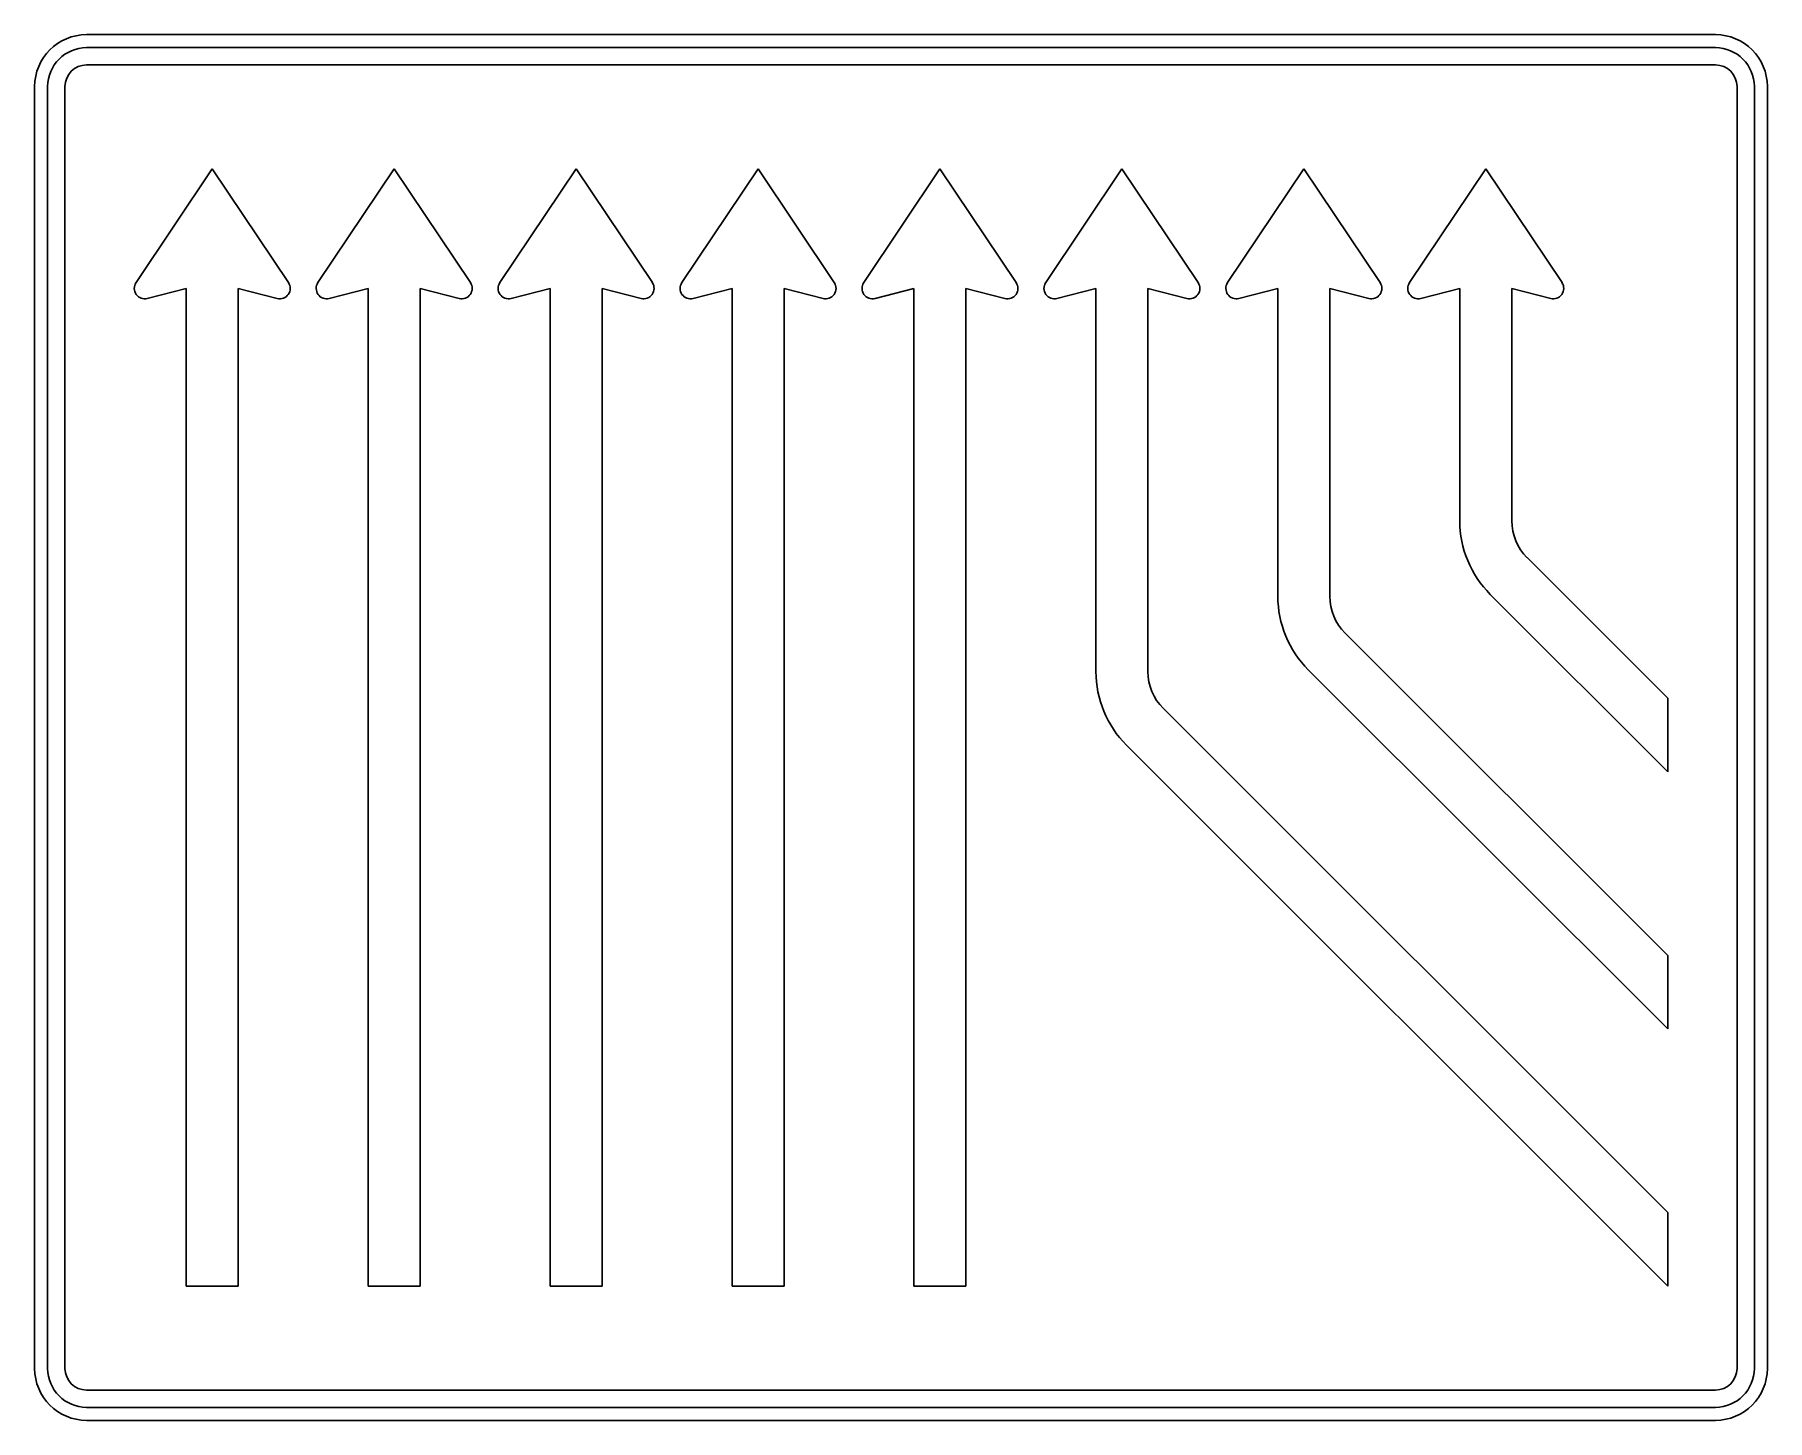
# Model space of a CAD drawing. Extents: x 0 to 2000, y 0 to 1600.
import ezdxf

# ---------------------------------------------------------------- set-up
doc = ezdxf.new("R2010")
doc.units = 0
doc.header["$LTSCALE"] = 25
doc.linetypes.add('AUSGEZOGEN', pattern=[0])
doc.layers.get('0').update_dxf_attribs({"linetype": 'AUSGEZOGEN'})

msp = doc.modelspace()

# ---------------------------------------------------------------- linework, layer by layer
for p, q in [((1940, 1600), (60, 1600)), ((1940, 1585), (60, 1585)), ((1940, 1565), (60, 1565)), ((0, 1540), (0, 60)), ((15, 1540), (15, 60)), ((35, 1540), (35, 60)), ((1965, 60), (1965, 1540)), ((1985, 60), (1985, 1540)), ((2000, 60), (2000, 1540)), ((117, 1313.7), (205, 1445)), ((205, 1445), (293, 1313.7)), ((327, 1313.7), (415, 1445)), ((415, 1445), (503, 1313.7)), ((537, 1313.7), (625, 1445)), ((625, 1445), (713, 1313.7)), ((747, 1313.7), (835, 1445)), ((835, 1445), (923, 1313.7)), ((957, 1313.7), (1045, 1445)), ((1045, 1445), (1133, 1313.7)), ((1167, 1313.7), (1255, 1445)), ((1255, 1445), (1343, 1313.7)), ((1377, 1313.7), (1465, 1445)), ((1465, 1445), (1553, 1313.7)), ((1587, 1313.7), (1675, 1445)), ((1675, 1445), (1763, 1313.7)), ((175, 1307), (130, 1295.4)), ((175, 155), (175, 1307)), ((280, 1295.4), (235, 1307)), ((235, 1307), (235, 155)), ((385, 1307), (340, 1295.4)), ((385, 155), (385, 1307)), ((490, 1295.4), (445, 1307)), ((445, 1307), (445, 155)), ((595, 1307), (550, 1295.4)), ((595, 155), (595, 1307)), ((700, 1295.4), (655, 1307)), ((655, 1307), (655, 155)), ((805, 1307), (760, 1295.4)), ((805, 155), (805, 1307)), ((910, 1295.4), (865, 1307)), ((865, 1307), (865, 155)), ((1015, 1307), (970, 1295.4)), ((1015, 155), (1015, 1307)), ((1075, 1307), (1075, 155)), ((1120, 1295.4), (1075, 1307)), ((1225, 1307), (1180, 1295.4)), ((1225, 864.6), (1225, 1307)), ((1285, 1307), (1285, 864.6)), ((1330, 1295.4), (1285, 1307)), ((1435, 1307), (1390, 1295.4)), ((1435, 951.5), (1435, 1307)), ((1495, 1307), (1495, 951.5)), ((1540, 1295.4), (1495, 1307)), ((1645, 1307), (1600, 1295.4)), ((1645, 1038.6), (1645, 1307)), ((1705, 1307), (1705, 1038.6)), ((1750, 1295.4), (1705, 1307)), ((1722.6, 996.2), (1885, 833.8)), ((1885, 749), (1680.1, 953.7)), ((1512.6, 909.1), (1885, 536.8)), ((1885, 452), (1470.1, 866.6)), ((1302.6, 822.2), (1885, 239.9)), ((1885, 833.8), (1885, 749)), ((1885, 155), (1260.1, 779.7)), ((1885, 536.8), (1885, 452)), ((1885, 239.9), (1885, 155)), ((235, 155), (175, 155)), ((445, 155), (385, 155)), ((655, 155), (595, 155)), ((865, 155), (805, 155)), ((1075, 155), (1015, 155)), ((60, 35), (1940, 35)), ((60, 15), (1940, 15)), ((60, 0), (1940, 0))]:
    msp.add_line(p, q)
for centre, radius, start, end in [((60, 1540), 60, 90, 180), ((1940, 1540), 60, 0, 90), ((60, 1540), 45, 90, 180), ((1940, 1540), 45, 0, 90), ((60, 1540), 25, 90, 180), ((1940, 1540), 25, 0, 90), ((127, 1307), 12, 146.19, 284.47), ((283, 1307), 12, 255.525, 393.81), ((337, 1307), 12, 146.19, 284.47), ((493, 1307), 12, 255.525, 393.81), ((547, 1307), 12, 146.19, 284.47), ((703, 1307), 12, 255.525, 393.81), ((757, 1307), 12, 146.19, 284.47), ((913, 1307), 12, 255.525, 393.81), ((967, 1307), 12, 146.19, 284.47), ((1123, 1307), 12, 255.525, 393.81), ((1177, 1307), 12, 146.19, 284.47), ((1333, 1307), 12, 255.525, 393.81), ((1387, 1307), 12, 146.19, 284.47), ((1543, 1307), 12, 255.525, 393.81), ((1597, 1307), 12, 146.19, 284.47), ((1753, 1307), 12, 255.525, 393.81), ((1765, 1038.6), 120, 180, 225), ((1765, 1038.6), 60, 180, 225), ((1555, 951.5), 120, 180, 225), ((1555, 951.5), 60, 180, 225), ((1345, 864.6), 120, 180, 225), ((1345, 864.6), 60, 180, 225), ((60, 60), 60, 180, 270), ((60, 60), 45, 180, 270), ((60, 60), 25, 180, 270), ((1940, 60), 60, 270, 360), ((1940, 60), 45, 270, 360), ((1940, 60), 25, 270, 360)]:
    msp.add_arc(centre, radius, start, end)

doc.saveas('drawing.dxf')
